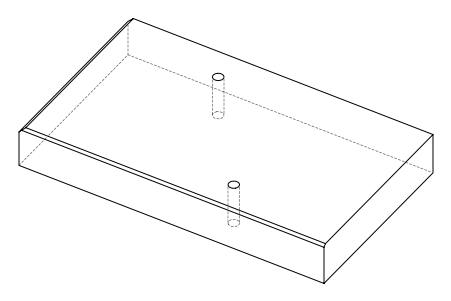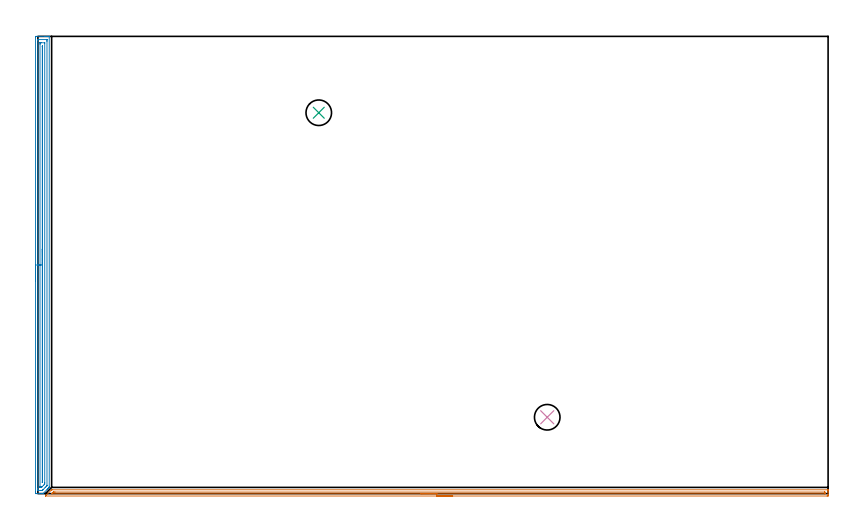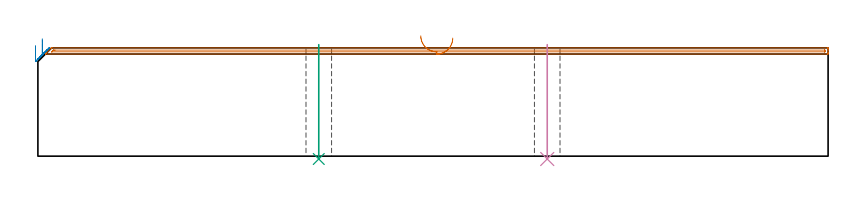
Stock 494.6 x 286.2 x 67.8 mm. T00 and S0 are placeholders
(PLAN: 4 operations, 1 tool changes, 17.8 min)
(1 AREA_MILL | FG_CHAMFER_SURFACE | UGT0205_001 | 7.97 min | 3747 mm3)
(2 AREA_MILL_1 | FG_CHAMFER_SURFACE_1 | UGT0205_001 | 9.28 min | 10544 mm3)
(3 INDEXABLE_INSERT_DRILL_THROUGH_HOLE_FROM_SOLID | STEP1HOLE | NXT0302_003 | 0.29 min | 13593 mm3)
(4 INDEXABLE_INSERT_DRILL_THROUGH_HOLE_FROM_SOLID_1 | STEP1HOLE_1 | NXT0302_003 | 0.29 min | 13590 mm3)
(TOOL UGT0205_001 | Chamfer Mill 20 x 3 x 45 deg. | D20 FL50 Z2)
(TOOL NXT0302_003 | Index. Insert Drill 16mm [880-D1600L20-05] | D16 PA176 FL80 Z2)
(OP 1 AREA_MILL)
G17 G21 G94 G90
T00 M6
G54
G17 G0 G90 X259.65 Y-1.5 S1061 M3
G43 Z77.8 H0
Z73.9
G94 G1 X259.612 Z73.028 F250.
X259.498 Z72.163
X259.309 Z71.312
X259.047 Z70.48
X258.713 Z69.674
X258.31 Z68.9
X257.841 Z68.164
X257.31 Z67.472
X256.721 Z66.829
X256.078 Z66.24
X255.386 Z65.708
X254.65 Z65.24
X253.876 Z64.837
X253.07 Z64.503
X252.238 Z64.241
X251.386 Z64.052
X250.521 Z63.938
X249.65 Z63.9
X4.801
X4.722 Y-1.495 Z63.904
X4.718 Y-1.493 Z63.905
X4.722 Y-1.476 Z63.921
X5.311 Y-0.889 Z64.51
X8.338 Y2.139 Z67.537
X8.582 Y2.384 Z67.78
X8.588 Y2.389 Z67.785
X8.603 Y2.394 Z67.788
X8.891 Y2.4 Z67.8
X494.429
X494.59 Y2.397 Z67.788
X494.593 Y2.34 Z67.731
X494.6 Y1.931 Z67.331
Y1.582 Z66.981
Y0.896 Z66.292
Y-0.339 Z65.058
X494.597 Y-0.889 Z64.505
X494.593 Y-1.491 Z63.905
X494.586 Y-1.493 Z63.903
X493.982 Y-1.5 Z63.9
X249.65
Y-0.086 Z65.314
X8.891
X8.802 Y-0.085 Z65.315
X8.624 Y-0.081 Z65.319
X8.586 Y-0.079 Z65.321
X8.59 Y-0.07 Z65.33
X8.616 Y-0.037 Z65.363
X8.654 Y0.004 Z65.404
X9.22 Y0.568 Z65.968
X9.553 Y0.896 Z66.296
X9.631 Y0.97 Z66.37
X9.702 Y0.979 Z66.379
X9.785 Y0.982 Z66.382
X10.589 Y0.986 Z66.386
X10.678
X492.285 Y0.985 Z66.385
X492.463 Y0.982 Z66.382
X492.576 Y0.979 Z66.379
X492.59 Y0.953 Z66.353
X492.593 Y0.896 Z66.296
X492.599 Y0.493 Z65.893
Y0.004 Z65.404
X492.598 Y-0.047 Z65.353
X492.595 Y-0.071 Z65.329
X492.592 Y-0.078 Z65.322
X492.552 Y-0.081 Z65.319
X492.374 Y-0.085 Z65.315
X492.285 Y-0.086 Z65.314
X249.65
X248.778 Z65.352
X247.913 Z65.466
X247.062 Z65.655
X246.23 Z65.917
X245.424 Z66.251
X244.65 Z66.654
X243.914 Z67.123
X243.222 Z67.654
X242.579 Z68.243
X241.989 Z68.886
X241.458 Z69.578
X240.99 Z70.314
X240.587 Z71.088
X240.253 Z71.894
X239.991 Z72.726
X239.802 Z73.578
X239.688 Z74.443
X239.65 Z75.314
G0 Z77.8
M5
M2
(OP 2 AREA_MILL_1)
G17 G21 G94 G90
T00 M6
G54
G17 G0 G90 X-1.5 Y133.1 S1061 M3
G43 Z77.8 H0
Z69.2
G94 G1 Y133.138 Z68.328 F250.
Y133.252 Z67.464
Y133.441 Z66.612
Y133.703 Z65.78
Y134.037 Z64.974
Y134.44 Z64.2
Y134.908 Z63.464
Y135.44 Z62.772
Y136.029 Z62.129
Y136.672 Z61.54
Y137.364 Z61.008
Y138.1 Z60.54
Y138.874 Z60.137
Y139.68 Z59.803
Y140.512 Z59.541
Y141.363 Z59.352
Y142.228 Z59.238
Y143.1 Z59.2
Y285.583
X-1.498 Y285.95 Z59.201
X-1.493 Y286.19 Z59.205
X-1.138 Y286.2 Z59.559
X4.113 Z64.807
X4.653 Z65.35
X4.988 Z65.684
X5.528 Z66.224
X5.863 Z66.557
X6.532 Z67.231
X6.823 Z67.523
X6.963 Y286.198 Z67.655
X7.098 Y286.19 Z67.788
X7.1 Y286.029 Z67.8
Y4.191
X7.094 Y3.898 Z67.791
X6.991 Y3.789 Z67.688
X6.738 Y3.538 Z67.438
X6.497 Y3.297 Z67.197
X6.3 Y3.099 Z66.998
X6.201 Y3. Z66.898
X5.863 Y2.662 Z66.56
X5.754 Y2.554 Z66.454
X3.371 Y0.171 Z64.07
X3.238 Y0.04 Z63.936
X3.203 Y0.01 Z63.901
X2.568 Y0. Z63.268
X1.153 Z61.849
X-1.138 Y0.001 Z59.558
X-1.492 Y0.01 Z59.204
X-1.497 Y0.251 Z59.201
X-1.5 Y0.617 Z59.2
Y0.987
Y143.1
X-0.086 Z60.614
X-0.085 Y283.615 Z60.615
X-0.084 Y283.796 Z60.616
X-0.08 Y284.152 Z60.62
X-0.079 Y284.187 Z60.621
X-0.021 Y284.192 Z60.679
X0.085 Y284.197 Z60.785
X0.217 Y284.199 Z60.917
X5.468 Z66.168
X5.629 Y284.193 Z66.329
X5.66 Y284.19 Z66.36
X5.679 Y284.182 Z66.379
X5.681 Y284.147 Z66.381
X5.684 Y283.978 Z66.384
X5.685 Y283.796 Z66.385
X5.686 Y283.083 Z66.386
X5.685 Y5.265 Z66.385
X5.684 Y5.084 Z66.384
X5.681 Y4.995 Z66.381
X5.679 Y4.955 Z66.379
X5.657 Y4.919 Z66.357
X5.546 Y4.802 Z66.246
X5.405 Y4.658 Z66.105
X4.988 Y4.237 Z65.688
X4.523 Y3.772 Z65.223
X3.196 Y2.446 Z63.896
X3.154 Y2.404 Z63.854
X2.748 Y2.01 Z63.448
X2.362 Y2.005 Z63.062
X1.882 Y2.001 Z62.582
X0.132 Z60.832
X-0.029 Y2.007 Z60.671
X-0.059 Y2.01 Z60.641
X-0.079 Y2.018 Z60.621
X-0.08 Y2.053 Z60.62
X-0.084 Y2.222 Z60.616
X-0.085 Y2.404 Z60.615
X-0.086 Y3.117 Z60.614
Y143.1
X1.328 Z62.028
X1.329 Y281.278 Z62.029
X1.331 Y282.009 Z62.031
X1.333 Y282.167 Z62.033
X1.335 Y282.186 Z62.035
X1.349 Y282.19 Z62.049
X1.394 Y282.195 Z62.094
X1.487 Y282.198 Z62.187
X2.176 Y282.2 Z62.876
X4.175 Y282.199 Z64.875
X4.224 Y282.196 Z64.924
X4.256 Y282.19 Z64.956
X4.265 Y282.186 Z64.965
X4.266 Y282.171 Z64.966
X4.27 Y282.009 Z64.97
X4.271 Y281.847 Z64.971
Y6.871
X4.27 Y6.71 Z64.97
X4.264 Y5.977 Z64.964
X4.191 Y5.897 Z64.891
X4.113 Y5.815 Z64.813
X3.752 Y5.452 Z64.452
X3.385 Y5.084 Z64.085
X2.492 Y4.191 Z63.192
X2.426 Y4.126 Z63.126
X2.362 Y4.067 Z63.062
X2.316 Y4.027 Z63.016
X2.275 Y4.01 Z62.975
X2.19 Y4.006 Z62.89
X2.018 Y4.003 Z62.718
X1.674 Y4. Z62.374
X1.487 Z62.187
X1.425 Y4.001 Z62.125
X1.376 Y4.004 Z62.076
X1.344 Y4.01 Z62.044
X1.335 Y4.014 Z62.035
X1.334 Y4.03 Z62.034
X1.33 Y4.191 Z62.03
X1.329 Y4.353 Z62.029
X1.328 Y143.1 Z62.028
X2.743 Z63.443
Y279.834
X2.744 Y279.893 Z63.444
X2.747 Y280.01 Z63.447
X2.755 Y280.19 Z63.455
X2.8 Y280.192 Z63.5
X2.845 Y280.19 Z63.545
X2.853 Y280.01 Z63.553
X2.856 Y279.893 Z63.556
X2.857 Y279.835 Z63.557
Y7.2
X2.854 Y7.083 Z63.554
X2.85 Y7.01 Z63.55
X2.837 Y6.994 Z63.537
X2.798 Y6.953 Z63.498
X2.755 Y6.915 Z63.455
X2.747 Y7.084 Z63.447
X2.744 Y7.2 Z63.444
X2.743 Y7.259 Z63.443
Y143.1
Y143.972 Z63.481
Y144.836 Z63.595
Y145.688 Z63.783
Y146.52 Z64.046
Y147.326 Z64.38
Y148.1 Z64.782
Y148.836 Z65.251
Y149.528 Z65.782
Y150.171 Z66.372
Y150.76 Z67.015
Y151.292 Z67.707
Y151.76 Z68.443
Y152.163 Z69.216
Y152.497 Z70.022
Y152.759 Z70.854
Y152.948 Z71.706
Y153.062 Z72.571
Y153.1 Z73.443
G0 Z77.8
M5
M2
(OP 3 INDEXABLE_INSERT_DRILL_THROUGH_HOLE_FROM_SOLID)
G17 G21 G94 G90
T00 M6
G54
G17 G0 G90 X175.8 Y238.4 S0 M3
G43 Z77.8 H1
G94 G81 G98 Z-1.779 F250. R69.8
G80
M5
M2
(OP 4 INDEXABLE_INSERT_DRILL_THROUGH_HOLE_FROM_SOLID_1)
G17 G21 G94 G90
T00 M6
G54
G17 G0 G90 X318.8 Y47.8 S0 M3
G43 Z77.8 H1
G94 G81 G98 Z-1.779 F250. R69.8
G80
M5
M2
